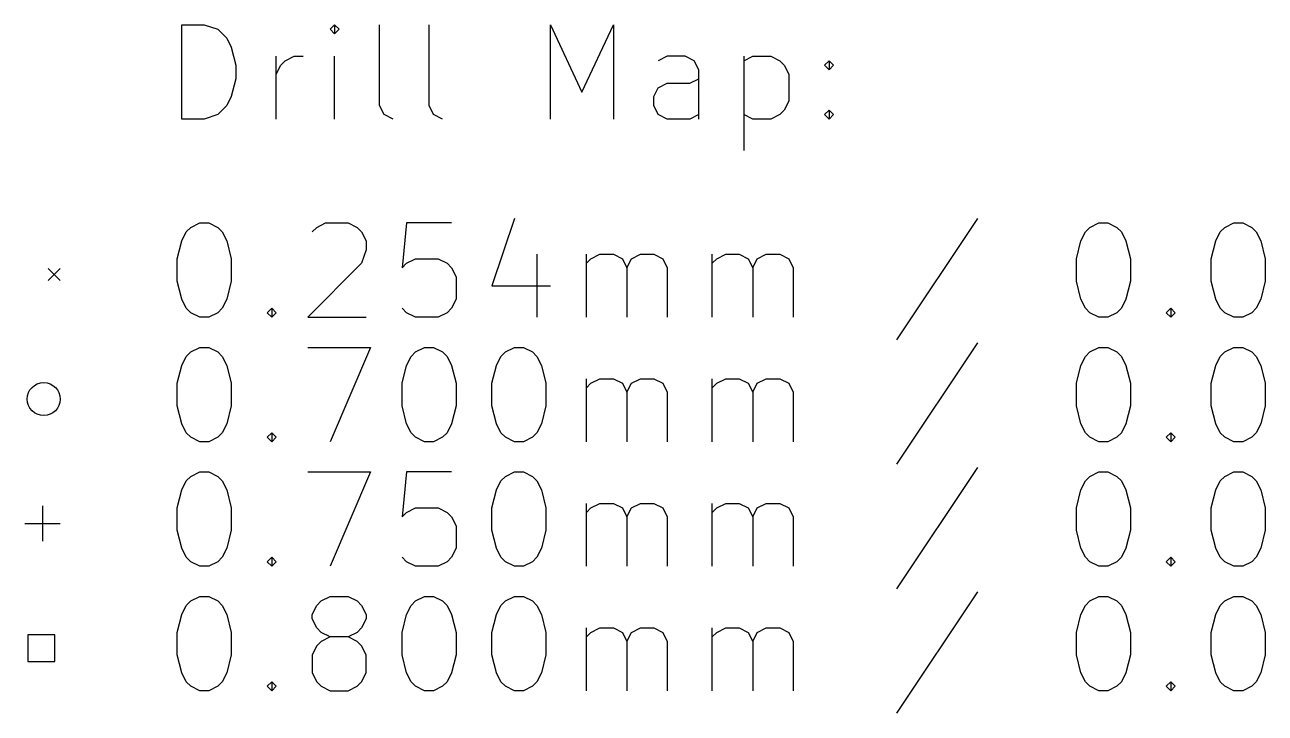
# Model space of a CAD drawing. Extents: x 0.4 to 10.5, y -7.5 to -0.9.
# Drawn here: x 0.463 to 1.498, y -6.826 to -6.251 of the extents above; entities that cross this region are included whole.
import ezdxf

# ---------------------------------------------------------------- set-up
doc = ezdxf.new("R2010")
doc.units = 0
doc.header["$MEASUREMENT"] = 0
doc.layers.add('BLACK', color=7, linetype='CONTINUOUS')

msp = doc.modelspace()

# ---------------------------------------------------------------- linework, layer by layer
at = {"layer": 'BLACK', "linetype": 'CONTINUOUS'}
for p, q in [((0.593925, -6.32973), (0.593925, -6.25099)), ((0.593925, -6.25099), (0.612672, -6.25099)), ((0.612672, -6.25099), (0.623921, -6.25474)), ((0.623921, -6.25474), (0.63142, -6.26224)), ((0.721409, -6.25099), (0.717659, -6.25474)), ((0.717659, -6.25474), (0.721409, -6.25849)), ((0.725158, -6.25474), (0.721409, -6.25099)), ((0.721409, -6.25099), (0.721409, -6.25849)), ((0.721409, -6.25849), (0.725158, -6.25474)), ((0.758904, -6.31849), (0.758904, -6.25099)), ((0.800149, -6.31849), (0.800149, -6.25099)), ((0.901386, -6.32973), (0.901386, -6.25099)), ((0.901386, -6.25099), (0.927633, -6.30724)), ((0.927633, -6.30724), (0.95388, -6.25099)), ((0.95388, -6.25099), (0.95388, -6.32973)), ((0.63142, -6.26224), (0.63517, -6.26974)), ((0.63517, -6.26974), (0.638919, -6.28474)), ((0.672665, -6.32973), (0.672665, -6.27724)), ((0.680164, -6.28099), (0.687663, -6.27724)), ((0.687663, -6.27724), (0.695162, -6.27724)), ((0.721409, -6.32973), (0.721409, -6.27724)), ((0.998874, -6.27724), (0.991375, -6.28099)), ((1.01387, -6.27724), (0.998874, -6.27724)), ((1.02137, -6.28099), (1.01387, -6.27724)), ((1.06262, -6.27724), (1.06262, -6.35598)), ((1.06262, -6.28099), (1.07012, -6.27724)), ((1.07012, -6.27724), (1.08511, -6.27724)), ((1.08511, -6.27724), (1.09261, -6.28099)), ((0.638919, -6.28474), (0.638919, -6.29599)), ((0.672665, -6.29224), (0.676414, -6.28474)), ((0.676414, -6.28474), (0.680164, -6.28099)), ((1.02512, -6.28849), (1.02137, -6.28099)), ((1.02512, -6.32973), (1.02512, -6.28849)), ((1.09261, -6.28099), (1.09636, -6.28474)), ((1.09636, -6.28474), (1.10011, -6.29224)), ((1.13011, -6.28474), (1.13386, -6.28099)), ((1.13386, -6.28849), (1.13011, -6.28474)), ((1.13386, -6.28099), (1.13761, -6.28474)), ((1.13386, -6.28099), (1.13386, -6.28849)), ((1.13761, -6.28474), (1.13386, -6.28849)), ((0.638919, -6.29599), (0.63517, -6.31099)), ((0.991375, -6.30349), (0.998874, -6.29974)), ((0.998874, -6.29974), (1.01762, -6.29974)), ((1.01762, -6.29974), (1.02512, -6.29599)), ((1.10011, -6.29224), (1.10011, -6.31474)), ((0.987626, -6.31099), (0.991375, -6.30349)), ((0.63142, -6.31849), (0.623921, -6.32599)), ((0.63517, -6.31099), (0.63142, -6.31849)), ((0.762654, -6.32599), (0.758904, -6.31849)), ((0.803899, -6.32599), (0.800149, -6.31849)), ((0.987626, -6.31849), (0.987626, -6.31099)), ((0.991375, -6.32599), (0.987626, -6.31849)), ((1.10011, -6.31474), (1.09636, -6.32224)), ((0.612672, -6.32973), (0.593925, -6.32973)), ((0.623921, -6.32599), (0.612672, -6.32973)), ((0.770153, -6.32973), (0.762654, -6.32599)), ((0.811398, -6.32973), (0.803899, -6.32599)), ((0.998874, -6.32973), (0.991375, -6.32599)), ((1.01762, -6.32973), (0.998874, -6.32973)), ((1.02512, -6.32599), (1.01762, -6.32973)), ((1.07012, -6.32973), (1.06262, -6.32599)), ((1.08511, -6.32973), (1.07012, -6.32973)), ((1.09261, -6.32599), (1.08511, -6.32973)), ((1.09636, -6.32224), (1.09261, -6.32599)), ((1.13011, -6.32599), (1.13386, -6.32224)), ((1.13386, -6.32973), (1.13011, -6.32599)), ((1.13386, -6.32224), (1.13761, -6.32599)), ((1.13386, -6.32224), (1.13386, -6.32973)), ((1.13761, -6.32599), (1.13386, -6.32973)), ((0.87139, -6.4126), (0.852642, -6.46884)), ((1.25759, -6.4126), (1.1901, -6.51384)), ((0.593925, -6.43135), (0.597674, -6.42385)), ((0.597674, -6.42385), (0.601424, -6.4201)), ((0.601424, -6.4201), (0.608923, -6.41635)), ((0.608923, -6.41635), (0.616422, -6.41635)), ((0.616422, -6.41635), (0.623921, -6.4201)), ((0.623921, -6.4201), (0.627671, -6.42385)), ((0.627671, -6.42385), (0.63142, -6.43135)), ((0.702661, -6.42385), (0.706411, -6.4201)), ((0.706411, -6.4201), (0.71391, -6.41635)), ((0.71391, -6.41635), (0.732657, -6.41635)), ((0.732657, -6.41635), (0.740157, -6.4201)), ((0.740157, -6.4201), (0.743906, -6.42385)), ((0.743906, -6.42385), (0.747656, -6.43135)), ((0.781401, -6.41635), (0.777652, -6.45384)), ((0.818897, -6.41635), (0.781401, -6.41635)), ((1.34383, -6.43135), (1.34758, -6.42385)), ((1.34758, -6.42385), (1.35133, -6.4201)), ((1.35133, -6.4201), (1.35883, -6.41635)), ((1.35883, -6.41635), (1.36633, -6.41635)), ((1.36633, -6.41635), (1.37383, -6.4201)), ((1.37383, -6.4201), (1.37758, -6.42385)), ((1.37758, -6.42385), (1.38133, -6.43135)), ((1.45632, -6.43135), (1.46007, -6.42385)), ((1.46007, -6.42385), (1.46382, -6.4201)), ((1.46382, -6.4201), (1.47132, -6.41635)), ((1.47132, -6.41635), (1.47881, -6.41635)), ((1.47881, -6.41635), (1.48631, -6.4201)), ((1.48631, -6.4201), (1.49006, -6.42385)), ((1.49006, -6.42385), (1.49381, -6.43135)), ((0.590175, -6.44635), (0.593925, -6.43135)), ((0.63142, -6.43135), (0.63517, -6.44635)), ((0.747656, -6.43135), (0.747656, -6.43885)), ((1.34008, -6.44635), (1.34383, -6.43135)), ((1.38133, -6.43135), (1.38508, -6.44635)), ((1.45257, -6.44635), (1.45632, -6.43135)), ((1.49381, -6.43135), (1.49756, -6.44635)), ((0.747656, -6.43885), (0.743906, -6.45009)), ((0.890138, -6.4426), (0.890138, -6.49509)), ((0.931383, -6.49509), (0.931383, -6.4426)), ((0.935132, -6.44635), (0.942631, -6.4426)), ((0.942631, -6.4426), (0.95388, -6.4426)), ((0.95388, -6.4426), (0.961379, -6.44635)), ((0.968878, -6.44635), (0.976377, -6.4426)), ((0.976377, -6.4426), (0.987626, -6.4426)), ((0.987626, -6.4426), (0.995125, -6.44635)), ((1.03637, -6.49509), (1.03637, -6.4426)), ((1.04012, -6.44635), (1.04762, -6.4426)), ((1.04762, -6.4426), (1.05887, -6.4426)), ((1.05887, -6.4426), (1.06637, -6.44635)), ((1.07386, -6.44635), (1.08136, -6.4426)), ((1.08136, -6.4426), (1.09261, -6.4426)), ((1.09261, -6.4426), (1.10011, -6.44635)), ((0.4825, -6.45447), (0.4925, -6.46447)), ((0.4925, -6.45447), (0.4825, -6.46447)), ((0.590175, -6.46509), (0.590175, -6.44635)), ((0.63517, -6.44635), (0.63517, -6.46509)), ((0.743906, -6.45009), (0.698912, -6.49509)), ((0.777652, -6.45384), (0.781401, -6.45009)), ((0.781401, -6.45009), (0.7889, -6.44635)), ((0.7889, -6.44635), (0.807648, -6.44635)), ((0.807648, -6.44635), (0.815147, -6.45009)), ((0.815147, -6.45009), (0.818897, -6.45384)), ((0.818897, -6.45384), (0.822646, -6.46134)), ((0.931383, -6.45009), (0.935132, -6.44635)), ((0.961379, -6.44635), (0.965128, -6.45384)), ((0.965128, -6.45384), (0.968878, -6.44635)), ((0.965128, -6.45384), (0.965128, -6.49509)), ((0.995125, -6.44635), (0.998874, -6.45384)), ((0.998874, -6.45384), (0.998874, -6.49509)), ((1.03637, -6.45009), (1.04012, -6.44635)), ((1.06637, -6.44635), (1.07012, -6.45384)), ((1.07012, -6.45384), (1.07386, -6.44635)), ((1.07012, -6.45384), (1.07012, -6.49509)), ((1.10011, -6.44635), (1.10386, -6.45384)), ((1.10386, -6.45384), (1.10386, -6.49509)), ((1.34008, -6.46509), (1.34008, -6.44635)), ((1.38508, -6.44635), (1.38508, -6.46509)), ((1.45257, -6.46509), (1.45257, -6.44635)), ((1.49756, -6.44635), (1.49756, -6.46509)), ((0.593925, -6.48009), (0.590175, -6.46509)), ((0.63517, -6.46509), (0.63142, -6.48009)), ((0.822646, -6.46134), (0.822646, -6.48009)), ((1.34383, -6.48009), (1.34008, -6.46509)), ((1.38508, -6.46509), (1.38133, -6.48009)), ((1.45632, -6.48009), (1.45257, -6.46509)), ((1.49756, -6.46509), (1.49381, -6.48009)), ((0.852642, -6.46884), (0.901386, -6.46884)), ((0.597674, -6.48759), (0.593925, -6.48009)), ((0.63142, -6.48009), (0.627671, -6.48759)), ((0.822646, -6.48009), (0.818897, -6.48759)), ((1.34758, -6.48759), (1.34383, -6.48009)), ((1.38133, -6.48009), (1.37758, -6.48759)), ((1.46007, -6.48759), (1.45632, -6.48009)), ((1.49381, -6.48009), (1.49006, -6.48759)), ((0.601424, -6.49134), (0.597674, -6.48759)), ((0.608923, -6.49509), (0.601424, -6.49134)), ((0.616422, -6.49509), (0.608923, -6.49509)), ((0.623921, -6.49134), (0.616422, -6.49509)), ((0.627671, -6.48759), (0.623921, -6.49134)), ((0.665166, -6.49134), (0.668915, -6.48759)), ((0.668915, -6.49509), (0.665166, -6.49134)), ((0.668915, -6.48759), (0.672665, -6.49134)), ((0.668915, -6.48759), (0.668915, -6.49509)), ((0.672665, -6.49134), (0.668915, -6.49509)), ((0.698912, -6.49509), (0.747656, -6.49509)), ((0.781401, -6.49134), (0.777652, -6.48759)), ((0.7889, -6.49509), (0.781401, -6.49134)), ((0.807648, -6.49509), (0.7889, -6.49509)), ((0.815147, -6.49134), (0.807648, -6.49509)), ((0.818897, -6.48759), (0.815147, -6.49134)), ((1.35133, -6.49134), (1.34758, -6.48759)), ((1.35883, -6.49509), (1.35133, -6.49134)), ((1.36633, -6.49509), (1.35883, -6.49509)), ((1.37383, -6.49134), (1.36633, -6.49509)), ((1.37758, -6.48759), (1.37383, -6.49134)), ((1.41507, -6.49134), (1.41882, -6.48759)), ((1.41882, -6.49509), (1.41507, -6.49134)), ((1.41882, -6.48759), (1.42257, -6.49134)), ((1.41882, -6.48759), (1.41882, -6.49509)), ((1.42257, -6.49134), (1.41882, -6.49509)), ((1.46382, -6.49134), (1.46007, -6.48759)), ((1.47132, -6.49509), (1.46382, -6.49134)), ((1.47881, -6.49509), (1.47132, -6.49509)), ((1.48631, -6.49134), (1.47881, -6.49509)), ((1.49006, -6.48759), (1.48631, -6.49134)), ((1.25759, -6.51654), (1.1901, -6.61777)), ((0.593925, -6.53528), (0.597674, -6.52778)), ((0.597674, -6.52778), (0.601424, -6.52404)), ((0.601424, -6.52404), (0.608923, -6.52029)), ((0.608923, -6.52029), (0.616422, -6.52029)), ((0.616422, -6.52029), (0.623921, -6.52404)), ((0.623921, -6.52404), (0.627671, -6.52778)), ((0.627671, -6.52778), (0.63142, -6.53528)), ((0.698912, -6.52029), (0.751405, -6.52029)), ((0.751405, -6.52029), (0.717659, -6.59903)), ((0.781401, -6.53528), (0.785151, -6.52778)), ((0.785151, -6.52778), (0.7889, -6.52404)), ((0.7889, -6.52404), (0.796399, -6.52029)), ((0.796399, -6.52029), (0.803899, -6.52029)), ((0.803899, -6.52029), (0.811398, -6.52404)), ((0.811398, -6.52404), (0.815147, -6.52778)), ((0.815147, -6.52778), (0.818897, -6.53528)), ((0.856392, -6.53528), (0.860142, -6.52778)), ((0.860142, -6.52778), (0.863891, -6.52404)), ((0.863891, -6.52404), (0.87139, -6.52029)), ((0.87139, -6.52029), (0.878889, -6.52029)), ((0.878889, -6.52029), (0.886388, -6.52404)), ((0.886388, -6.52404), (0.890138, -6.52778)), ((0.890138, -6.52778), (0.893887, -6.53528)), ((1.34383, -6.53528), (1.34758, -6.52778)), ((1.34758, -6.52778), (1.35133, -6.52404)), ((1.35133, -6.52404), (1.35883, -6.52029)), ((1.35883, -6.52029), (1.36633, -6.52029)), ((1.36633, -6.52029), (1.37383, -6.52404)), ((1.37383, -6.52404), (1.37758, -6.52778)), ((1.37758, -6.52778), (1.38133, -6.53528)), ((1.45632, -6.53528), (1.46007, -6.52778)), ((1.46007, -6.52778), (1.46382, -6.52404)), ((1.46382, -6.52404), (1.47132, -6.52029)), ((1.47132, -6.52029), (1.47881, -6.52029)), ((1.47881, -6.52029), (1.48631, -6.52404)), ((1.48631, -6.52404), (1.49006, -6.52778)), ((1.49006, -6.52778), (1.49381, -6.53528)), ((0.590175, -6.55028), (0.593925, -6.53528)), ((0.63142, -6.53528), (0.63517, -6.55028)), ((0.777652, -6.55028), (0.781401, -6.53528)), ((0.818897, -6.53528), (0.822646, -6.55028)), ((0.852642, -6.55028), (0.856392, -6.53528)), ((0.893887, -6.53528), (0.897637, -6.55028)), ((1.34008, -6.55028), (1.34383, -6.53528)), ((1.38133, -6.53528), (1.38508, -6.55028)), ((1.45257, -6.55028), (1.45632, -6.53528)), ((1.49381, -6.53528), (1.49756, -6.55028)), ((0.931383, -6.59903), (0.931383, -6.54653)), ((0.935132, -6.55028), (0.942631, -6.54653)), ((0.942631, -6.54653), (0.95388, -6.54653)), ((0.95388, -6.54653), (0.961379, -6.55028)), ((0.968878, -6.55028), (0.976377, -6.54653)), ((0.976377, -6.54653), (0.987626, -6.54653)), ((0.987626, -6.54653), (0.995125, -6.55028)), ((1.03637, -6.59903), (1.03637, -6.54653)), ((1.04012, -6.55028), (1.04762, -6.54653)), ((1.04762, -6.54653), (1.05887, -6.54653)), ((1.05887, -6.54653), (1.06637, -6.55028)), ((1.07386, -6.55028), (1.08136, -6.54653)), ((1.08136, -6.54653), (1.09261, -6.54653)), ((1.09261, -6.54653), (1.10011, -6.55028)), ((0.590175, -6.56903), (0.590175, -6.55028)), ((0.63517, -6.55028), (0.63517, -6.56903)), ((0.777652, -6.56903), (0.777652, -6.55028)), ((0.822646, -6.55028), (0.822646, -6.56903)), ((0.852642, -6.56903), (0.852642, -6.55028)), ((0.897637, -6.55028), (0.897637, -6.56903)), ((0.931383, -6.55403), (0.935132, -6.55028)), ((0.961379, -6.55028), (0.965128, -6.55778)), ((0.965128, -6.55778), (0.968878, -6.55028)), ((0.965128, -6.55778), (0.965128, -6.59903)), ((0.995125, -6.55028), (0.998874, -6.55778)), ((0.998874, -6.55778), (0.998874, -6.59903)), ((1.03637, -6.55403), (1.04012, -6.55028)), ((1.06637, -6.55028), (1.07012, -6.55778)), ((1.07012, -6.55778), (1.07386, -6.55028)), ((1.07012, -6.55778), (1.07012, -6.59903)), ((1.10011, -6.55028), (1.10386, -6.55778)), ((1.10386, -6.55778), (1.10386, -6.59903)), ((1.34008, -6.56903), (1.34008, -6.55028)), ((1.38508, -6.55028), (1.38508, -6.56903)), ((1.45257, -6.56903), (1.45257, -6.55028)), ((1.49756, -6.55028), (1.49756, -6.56903)), ((0.593925, -6.58403), (0.590175, -6.56903)), ((0.63517, -6.56903), (0.63142, -6.58403)), ((0.781401, -6.58403), (0.777652, -6.56903)), ((0.822646, -6.56903), (0.818897, -6.58403)), ((0.856392, -6.58403), (0.852642, -6.56903)), ((0.897637, -6.56903), (0.893887, -6.58403)), ((1.34383, -6.58403), (1.34008, -6.56903)), ((1.38508, -6.56903), (1.38133, -6.58403)), ((1.45632, -6.58403), (1.45257, -6.56903)), ((1.49756, -6.56903), (1.49381, -6.58403)), ((0.597674, -6.59153), (0.593925, -6.58403)), ((0.63142, -6.58403), (0.627671, -6.59153)), ((0.785151, -6.59153), (0.781401, -6.58403)), ((0.818897, -6.58403), (0.815147, -6.59153)), ((0.860142, -6.59153), (0.856392, -6.58403)), ((0.893887, -6.58403), (0.890138, -6.59153)), ((1.34758, -6.59153), (1.34383, -6.58403)), ((1.38133, -6.58403), (1.37758, -6.59153)), ((1.46007, -6.59153), (1.45632, -6.58403)), ((1.49381, -6.58403), (1.49006, -6.59153)), ((0.601424, -6.59528), (0.597674, -6.59153)), ((0.608923, -6.59903), (0.601424, -6.59528)), ((0.616422, -6.59903), (0.608923, -6.59903)), ((0.623921, -6.59528), (0.616422, -6.59903)), ((0.627671, -6.59153), (0.623921, -6.59528)), ((0.665166, -6.59528), (0.668915, -6.59153)), ((0.668915, -6.59903), (0.665166, -6.59528)), ((0.668915, -6.59153), (0.672665, -6.59528)), ((0.668915, -6.59153), (0.668915, -6.59903)), ((0.672665, -6.59528), (0.668915, -6.59903)), ((0.7889, -6.59528), (0.785151, -6.59153)), ((0.796399, -6.59903), (0.7889, -6.59528)), ((0.803899, -6.59903), (0.796399, -6.59903)), ((0.811398, -6.59528), (0.803899, -6.59903)), ((0.815147, -6.59153), (0.811398, -6.59528)), ((0.863891, -6.59528), (0.860142, -6.59153)), ((0.87139, -6.59903), (0.863891, -6.59528)), ((0.878889, -6.59903), (0.87139, -6.59903)), ((0.886388, -6.59528), (0.878889, -6.59903)), ((0.890138, -6.59153), (0.886388, -6.59528)), ((1.35133, -6.59528), (1.34758, -6.59153)), ((1.35883, -6.59903), (1.35133, -6.59528)), ((1.36633, -6.59903), (1.35883, -6.59903)), ((1.37383, -6.59528), (1.36633, -6.59903)), ((1.37758, -6.59153), (1.37383, -6.59528)), ((1.41507, -6.59528), (1.41882, -6.59153)), ((1.41882, -6.59903), (1.41507, -6.59528)), ((1.41882, -6.59153), (1.42257, -6.59528)), ((1.41882, -6.59153), (1.41882, -6.59903)), ((1.42257, -6.59528), (1.41882, -6.59903)), ((1.46382, -6.59528), (1.46007, -6.59153)), ((1.47132, -6.59903), (1.46382, -6.59528)), ((1.47881, -6.59903), (1.47132, -6.59903)), ((1.48631, -6.59528), (1.47881, -6.59903)), ((1.49006, -6.59153), (1.48631, -6.59528)), ((1.25759, -6.62047), (1.1901, -6.72171)), ((0.597674, -6.63172), (0.601424, -6.62797)), ((0.601424, -6.62797), (0.608923, -6.62422)), ((0.608923, -6.62422), (0.616422, -6.62422)), ((0.616422, -6.62422), (0.623921, -6.62797)), ((0.623921, -6.62797), (0.627671, -6.63172)), ((0.698912, -6.62422), (0.751405, -6.62422)), ((0.751405, -6.62422), (0.717659, -6.70296)), ((0.781401, -6.62422), (0.777652, -6.66172)), ((0.818897, -6.62422), (0.781401, -6.62422)), ((0.860142, -6.63172), (0.863891, -6.62797)), ((0.863891, -6.62797), (0.87139, -6.62422)), ((0.87139, -6.62422), (0.878889, -6.62422)), ((0.878889, -6.62422), (0.886388, -6.62797)), ((0.886388, -6.62797), (0.890138, -6.63172)), ((1.34758, -6.63172), (1.35133, -6.62797)), ((1.35133, -6.62797), (1.35883, -6.62422)), ((1.35883, -6.62422), (1.36633, -6.62422)), ((1.36633, -6.62422), (1.37383, -6.62797)), ((1.37383, -6.62797), (1.37758, -6.63172)), ((1.46007, -6.63172), (1.46382, -6.62797)), ((1.46382, -6.62797), (1.47132, -6.62422)), ((1.47132, -6.62422), (1.47881, -6.62422)), ((1.47881, -6.62422), (1.48631, -6.62797)), ((1.48631, -6.62797), (1.49006, -6.63172)), ((0.590175, -6.65422), (0.593925, -6.63922)), ((0.593925, -6.63922), (0.597674, -6.63172)), ((0.627671, -6.63172), (0.63142, -6.63922)), ((0.63142, -6.63922), (0.63517, -6.65422)), ((0.852642, -6.65422), (0.856392, -6.63922)), ((0.856392, -6.63922), (0.860142, -6.63172)), ((0.890138, -6.63172), (0.893887, -6.63922)), ((0.893887, -6.63922), (0.897637, -6.65422)), ((1.34008, -6.65422), (1.34383, -6.63922)), ((1.34383, -6.63922), (1.34758, -6.63172)), ((1.37758, -6.63172), (1.38133, -6.63922)), ((1.38133, -6.63922), (1.38508, -6.65422)), ((1.45257, -6.65422), (1.45632, -6.63922)), ((1.45632, -6.63922), (1.46007, -6.63172)), ((1.49006, -6.63172), (1.49381, -6.63922)), ((1.49381, -6.63922), (1.49756, -6.65422)), ((0.931383, -6.70296), (0.931383, -6.65047)), ((0.935132, -6.65422), (0.942631, -6.65047)), ((0.942631, -6.65047), (0.95388, -6.65047)), ((0.95388, -6.65047), (0.961379, -6.65422)), ((0.968878, -6.65422), (0.976377, -6.65047)), ((0.976377, -6.65047), (0.987626, -6.65047)), ((0.987626, -6.65047), (0.995125, -6.65422)), ((1.03637, -6.70296), (1.03637, -6.65047)), ((1.04012, -6.65422), (1.04762, -6.65047)), ((1.04762, -6.65047), (1.05887, -6.65047)), ((1.05887, -6.65047), (1.06637, -6.65422)), ((1.07386, -6.65422), (1.08136, -6.65047)), ((1.08136, -6.65047), (1.09261, -6.65047)), ((1.09261, -6.65047), (1.10011, -6.65422)), ((0.477736, -6.65258), (0.477736, -6.68211)), ((0.590175, -6.67297), (0.590175, -6.65422)), ((0.63517, -6.65422), (0.63517, -6.67297)), ((0.777652, -6.66172), (0.781401, -6.65797)), ((0.781401, -6.65797), (0.7889, -6.65422)), ((0.7889, -6.65422), (0.807648, -6.65422)), ((0.807648, -6.65422), (0.815147, -6.65797)), ((0.815147, -6.65797), (0.818897, -6.66172)), ((0.818897, -6.66172), (0.822646, -6.66922)), ((0.852642, -6.67297), (0.852642, -6.65422)), ((0.897637, -6.65422), (0.897637, -6.67297)), ((0.931383, -6.65797), (0.935132, -6.65422)), ((0.961379, -6.65422), (0.965128, -6.66172)), ((0.965128, -6.66172), (0.968878, -6.65422)), ((0.965128, -6.66172), (0.965128, -6.70296)), ((0.995125, -6.65422), (0.998874, -6.66172)), ((0.998874, -6.66172), (0.998874, -6.70296)), ((1.03637, -6.65797), (1.04012, -6.65422)), ((1.06637, -6.65422), (1.07012, -6.66172)), ((1.07012, -6.66172), (1.07386, -6.65422)), ((1.07012, -6.66172), (1.07012, -6.70296)), ((1.10011, -6.65422), (1.10386, -6.66172)), ((1.10386, -6.66172), (1.10386, -6.70296)), ((1.34008, -6.67297), (1.34008, -6.65422)), ((1.38508, -6.65422), (1.38508, -6.67297)), ((1.45257, -6.67297), (1.45257, -6.65422)), ((1.49756, -6.65422), (1.49756, -6.67297)), ((0.462972, -6.66734), (0.4925, -6.66734)), ((0.593925, -6.68796), (0.590175, -6.67297)), ((0.63517, -6.67297), (0.63142, -6.68796)), ((0.822646, -6.66922), (0.822646, -6.68796)), ((0.856392, -6.68796), (0.852642, -6.67297)), ((0.897637, -6.67297), (0.893887, -6.68796)), ((1.34383, -6.68796), (1.34008, -6.67297)), ((1.38508, -6.67297), (1.38133, -6.68796)), ((1.45632, -6.68796), (1.45257, -6.67297)), ((1.49756, -6.67297), (1.49381, -6.68796)), ((0.597674, -6.69546), (0.593925, -6.68796)), ((0.63142, -6.68796), (0.627671, -6.69546)), ((0.822646, -6.68796), (0.818897, -6.69546)), ((0.860142, -6.69546), (0.856392, -6.68796)), ((0.893887, -6.68796), (0.890138, -6.69546)), ((1.34758, -6.69546), (1.34383, -6.68796)), ((1.38133, -6.68796), (1.37758, -6.69546)), ((1.46007, -6.69546), (1.45632, -6.68796)), ((1.49381, -6.68796), (1.49006, -6.69546)), ((0.601424, -6.69921), (0.597674, -6.69546)), ((0.608923, -6.70296), (0.601424, -6.69921)), ((0.616422, -6.70296), (0.608923, -6.70296)), ((0.623921, -6.69921), (0.616422, -6.70296)), ((0.627671, -6.69546), (0.623921, -6.69921)), ((0.665166, -6.69921), (0.668915, -6.69546)), ((0.668915, -6.70296), (0.665166, -6.69921)), ((0.668915, -6.69546), (0.672665, -6.69921)), ((0.668915, -6.69546), (0.668915, -6.70296)), ((0.672665, -6.69921), (0.668915, -6.70296)), ((0.781401, -6.69921), (0.777652, -6.69546)), ((0.7889, -6.70296), (0.781401, -6.69921)), ((0.807648, -6.70296), (0.7889, -6.70296)), ((0.815147, -6.69921), (0.807648, -6.70296)), ((0.818897, -6.69546), (0.815147, -6.69921)), ((0.863891, -6.69921), (0.860142, -6.69546)), ((0.87139, -6.70296), (0.863891, -6.69921)), ((0.878889, -6.70296), (0.87139, -6.70296)), ((0.886388, -6.69921), (0.878889, -6.70296)), ((0.890138, -6.69546), (0.886388, -6.69921)), ((1.35133, -6.69921), (1.34758, -6.69546)), ((1.35883, -6.70296), (1.35133, -6.69921)), ((1.36633, -6.70296), (1.35883, -6.70296)), ((1.37383, -6.69921), (1.36633, -6.70296)), ((1.37758, -6.69546), (1.37383, -6.69921)), ((1.41507, -6.69921), (1.41882, -6.69546)), ((1.41882, -6.70296), (1.41507, -6.69921)), ((1.41882, -6.69546), (1.42257, -6.69921)), ((1.41882, -6.69546), (1.41882, -6.70296)), ((1.42257, -6.69921), (1.41882, -6.70296)), ((1.46382, -6.69921), (1.46007, -6.69546)), ((1.47132, -6.70296), (1.46382, -6.69921)), ((1.47881, -6.70296), (1.47132, -6.70296)), ((1.48631, -6.69921), (1.47881, -6.70296)), ((1.49006, -6.69546), (1.48631, -6.69921)), ((1.25759, -6.72441), (1.1901, -6.82565)), ((0.597674, -6.73566), (0.601424, -6.73191)), ((0.601424, -6.73191), (0.608923, -6.72816)), ((0.608923, -6.72816), (0.616422, -6.72816)), ((0.616422, -6.72816), (0.623921, -6.73191)), ((0.623921, -6.73191), (0.627671, -6.73566)), ((0.706411, -6.73566), (0.71016, -6.73191)), ((0.71016, -6.73191), (0.717659, -6.72816)), ((0.717659, -6.72816), (0.732657, -6.72816)), ((0.732657, -6.72816), (0.740157, -6.73191)), ((0.740157, -6.73191), (0.743906, -6.73566)), ((0.785151, -6.73566), (0.7889, -6.73191)), ((0.7889, -6.73191), (0.796399, -6.72816)), ((0.796399, -6.72816), (0.803899, -6.72816)), ((0.803899, -6.72816), (0.811398, -6.73191)), ((0.811398, -6.73191), (0.815147, -6.73566)), ((0.860142, -6.73566), (0.863891, -6.73191)), ((0.863891, -6.73191), (0.87139, -6.72816)), ((0.87139, -6.72816), (0.878889, -6.72816)), ((0.878889, -6.72816), (0.886388, -6.73191)), ((0.886388, -6.73191), (0.890138, -6.73566)), ((1.34758, -6.73566), (1.35133, -6.73191)), ((1.35133, -6.73191), (1.35883, -6.72816)), ((1.35883, -6.72816), (1.36633, -6.72816)), ((1.36633, -6.72816), (1.37383, -6.73191)), ((1.37383, -6.73191), (1.37758, -6.73566)), ((1.46007, -6.73566), (1.46382, -6.73191)), ((1.46382, -6.73191), (1.47132, -6.72816)), ((1.47132, -6.72816), (1.47881, -6.72816)), ((1.47881, -6.72816), (1.48631, -6.73191)), ((1.48631, -6.73191), (1.49006, -6.73566)), ((0.590175, -6.75816), (0.593925, -6.74316)), ((0.593925, -6.74316), (0.597674, -6.73566)), ((0.627671, -6.73566), (0.63142, -6.74316)), ((0.63142, -6.74316), (0.63517, -6.75816)), ((0.702661, -6.74316), (0.706411, -6.73566)), ((0.702661, -6.74691), (0.702661, -6.74316)), ((0.743906, -6.73566), (0.747656, -6.74316)), ((0.747656, -6.74316), (0.747656, -6.74691)), ((0.777652, -6.75816), (0.781401, -6.74316)), ((0.781401, -6.74316), (0.785151, -6.73566)), ((0.815147, -6.73566), (0.818897, -6.74316)), ((0.818897, -6.74316), (0.822646, -6.75816)), ((0.852642, -6.75816), (0.856392, -6.74316)), ((0.856392, -6.74316), (0.860142, -6.73566)), ((0.890138, -6.73566), (0.893887, -6.74316)), ((0.893887, -6.74316), (0.897637, -6.75816)), ((1.34008, -6.75816), (1.34383, -6.74316)), ((1.34383, -6.74316), (1.34758, -6.73566)), ((1.37758, -6.73566), (1.38133, -6.74316)), ((1.38133, -6.74316), (1.38508, -6.75816)), ((1.45257, -6.75816), (1.45632, -6.74316)), ((1.45632, -6.74316), (1.46007, -6.73566)), ((1.49006, -6.73566), (1.49381, -6.74316)), ((1.49381, -6.74316), (1.49756, -6.75816)), ((0.706411, -6.75441), (0.702661, -6.74691)), ((0.71016, -6.75816), (0.706411, -6.75441)), ((0.743906, -6.75441), (0.740157, -6.75816)), ((0.747656, -6.74691), (0.743906, -6.75441)), ((0.931383, -6.8069), (0.931383, -6.75441)), ((0.935132, -6.75816), (0.942631, -6.75441)), ((0.942631, -6.75441), (0.95388, -6.75441)), ((0.95388, -6.75441), (0.961379, -6.75816)), ((0.968878, -6.75816), (0.976377, -6.75441)), ((0.976377, -6.75441), (0.987626, -6.75441)), ((0.987626, -6.75441), (0.995125, -6.75816)), ((1.03637, -6.8069), (1.03637, -6.75441)), ((1.04012, -6.75816), (1.04762, -6.75441)), ((1.04762, -6.75441), (1.05887, -6.75441)), ((1.05887, -6.75441), (1.06637, -6.75816)), ((1.07386, -6.75816), (1.08136, -6.75441)), ((1.08136, -6.75441), (1.09261, -6.75441)), ((1.09261, -6.75441), (1.10011, -6.75816)), ((0.487888, -6.76014), (0.465616, -6.76014)), ((0.465616, -6.76014), (0.465616, -6.78242)), ((0.487888, -6.78242), (0.487888, -6.76014)), ((0.590175, -6.7769), (0.590175, -6.75816)), ((0.63517, -6.75816), (0.63517, -6.7769)), ((0.71016, -6.76566), (0.706411, -6.7694)), ((0.717659, -6.76191), (0.71016, -6.75816)), ((0.717659, -6.76191), (0.71016, -6.76566)), ((0.732657, -6.76191), (0.717659, -6.76191)), ((0.740157, -6.75816), (0.732657, -6.76191)), ((0.740157, -6.76566), (0.732657, -6.76191)), ((0.743906, -6.7694), (0.740157, -6.76566)), ((0.777652, -6.7769), (0.777652, -6.75816)), ((0.822646, -6.75816), (0.822646, -6.7769)), ((0.852642, -6.7769), (0.852642, -6.75816)), ((0.897637, -6.75816), (0.897637, -6.7769)), ((0.931383, -6.76191), (0.935132, -6.75816)), ((0.961379, -6.75816), (0.965128, -6.76566)), ((0.965128, -6.76566), (0.968878, -6.75816)), ((0.965128, -6.76566), (0.965128, -6.8069)), ((0.995125, -6.75816), (0.998874, -6.76566)), ((0.998874, -6.76566), (0.998874, -6.8069)), ((1.03637, -6.76191), (1.04012, -6.75816)), ((1.06637, -6.75816), (1.07012, -6.76566)), ((1.07012, -6.76566), (1.07386, -6.75816)), ((1.07012, -6.76566), (1.07012, -6.8069)), ((1.10011, -6.75816), (1.10386, -6.76566)), ((1.10386, -6.76566), (1.10386, -6.8069)), ((1.34008, -6.7769), (1.34008, -6.75816)), ((1.38508, -6.75816), (1.38508, -6.7769)), ((1.45257, -6.7769), (1.45257, -6.75816)), ((1.49756, -6.75816), (1.49756, -6.7769)), ((0.706411, -6.7694), (0.702661, -6.7769)), ((0.747656, -6.7769), (0.743906, -6.7694)), ((0.465616, -6.78242), (0.487888, -6.78242)), ((0.593925, -6.7919), (0.590175, -6.7769)), ((0.63517, -6.7769), (0.63142, -6.7919)), ((0.702661, -6.7769), (0.702661, -6.7919)), ((0.747656, -6.7919), (0.747656, -6.7769)), ((0.781401, -6.7919), (0.777652, -6.7769)), ((0.822646, -6.7769), (0.818897, -6.7919)), ((0.856392, -6.7919), (0.852642, -6.7769)), ((0.897637, -6.7769), (0.893887, -6.7919)), ((1.34383, -6.7919), (1.34008, -6.7769)), ((1.38508, -6.7769), (1.38133, -6.7919)), ((1.45632, -6.7919), (1.45257, -6.7769)), ((1.49756, -6.7769), (1.49381, -6.7919)), ((0.597674, -6.7994), (0.593925, -6.7919)), ((0.63142, -6.7919), (0.627671, -6.7994)), ((0.702661, -6.7919), (0.706411, -6.7994)), ((0.743906, -6.7994), (0.747656, -6.7919)), ((0.785151, -6.7994), (0.781401, -6.7919)), ((0.818897, -6.7919), (0.815147, -6.7994)), ((0.860142, -6.7994), (0.856392, -6.7919)), ((0.893887, -6.7919), (0.890138, -6.7994)), ((1.34758, -6.7994), (1.34383, -6.7919)), ((1.38133, -6.7919), (1.37758, -6.7994)), ((1.46007, -6.7994), (1.45632, -6.7919)), ((1.49381, -6.7919), (1.49006, -6.7994)), ((0.601424, -6.80315), (0.597674, -6.7994)), ((0.608923, -6.8069), (0.601424, -6.80315)), ((0.616422, -6.8069), (0.608923, -6.8069)), ((0.623921, -6.80315), (0.616422, -6.8069)), ((0.627671, -6.7994), (0.623921, -6.80315)), ((0.665166, -6.80315), (0.668915, -6.7994)), ((0.668915, -6.8069), (0.665166, -6.80315)), ((0.668915, -6.7994), (0.672665, -6.80315)), ((0.668915, -6.7994), (0.668915, -6.8069)), ((0.672665, -6.80315), (0.668915, -6.8069)), ((0.706411, -6.7994), (0.71016, -6.80315)), ((0.71016, -6.80315), (0.717659, -6.8069)), ((0.717659, -6.8069), (0.732657, -6.8069)), ((0.732657, -6.8069), (0.740157, -6.80315)), ((0.740157, -6.80315), (0.743906, -6.7994)), ((0.7889, -6.80315), (0.785151, -6.7994)), ((0.796399, -6.8069), (0.7889, -6.80315)), ((0.803899, -6.8069), (0.796399, -6.8069)), ((0.811398, -6.80315), (0.803899, -6.8069)), ((0.815147, -6.7994), (0.811398, -6.80315)), ((0.863891, -6.80315), (0.860142, -6.7994)), ((0.87139, -6.8069), (0.863891, -6.80315)), ((0.878889, -6.8069), (0.87139, -6.8069)), ((0.886388, -6.80315), (0.878889, -6.8069)), ((0.890138, -6.7994), (0.886388, -6.80315)), ((1.35133, -6.80315), (1.34758, -6.7994)), ((1.35883, -6.8069), (1.35133, -6.80315)), ((1.36633, -6.8069), (1.35883, -6.8069)), ((1.37383, -6.80315), (1.36633, -6.8069)), ((1.37758, -6.7994), (1.37383, -6.80315)), ((1.41507, -6.80315), (1.41882, -6.7994)), ((1.41882, -6.8069), (1.41507, -6.80315)), ((1.41882, -6.7994), (1.42257, -6.80315)), ((1.41882, -6.7994), (1.41882, -6.8069)), ((1.42257, -6.80315), (1.41882, -6.8069)), ((1.46382, -6.80315), (1.46007, -6.7994)), ((1.47132, -6.8069), (1.46382, -6.80315)), ((1.47881, -6.8069), (1.47132, -6.8069)), ((1.48631, -6.80315), (1.47881, -6.8069)), ((1.49006, -6.7994), (1.48631, -6.80315))]:
    msp.add_line(p, q, dxfattribs=at)
at = {"layer": 'BLACK'}
msp.add_circle((0.47872, -6.56341), 0.01378, dxfattribs=at)

doc.saveas('drawing.dxf')
